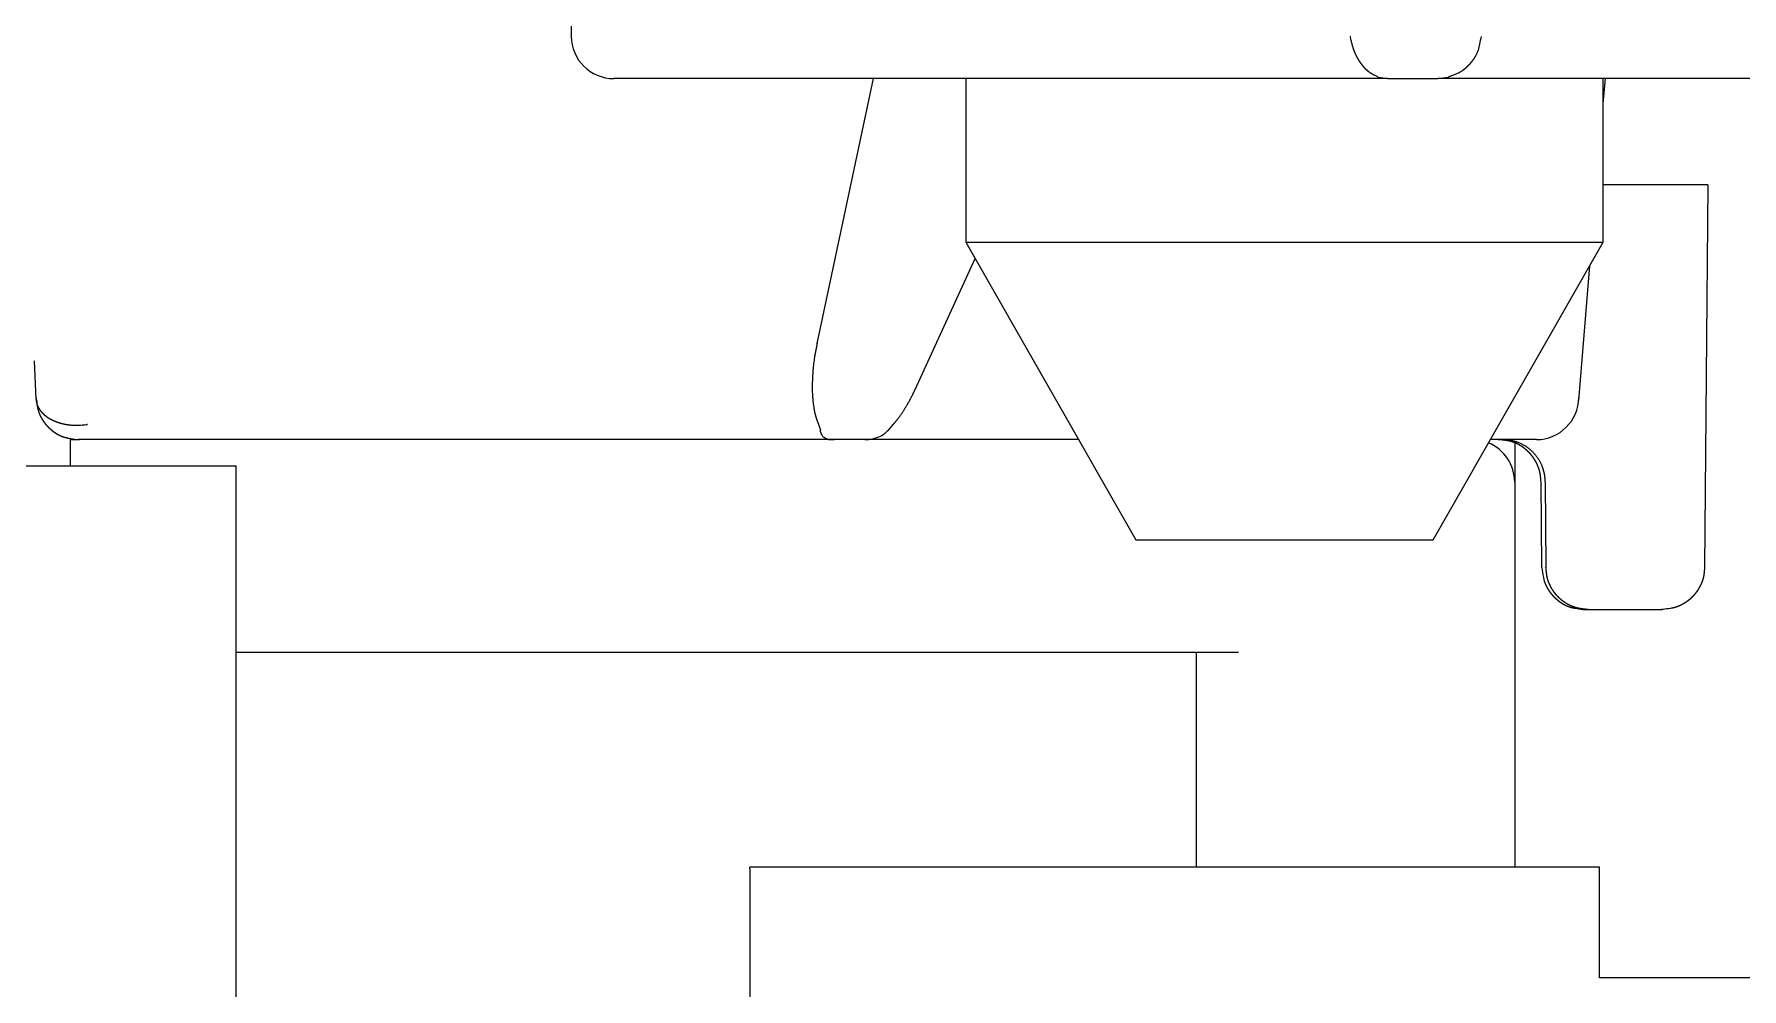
# Model space of a CAD drawing. Header units: millimetres. Extents: x -5 to 111, y -3 to 86.
# Drawn here: x 20.27755 to 20.31774, y 19.22857 to 19.25105 of the extents above; entities that cross this region are included whole.
import ezdxf

# ---------------------------------------------------------------- set-up
doc = ezdxf.new("R2010")
doc.units = ezdxf.units.MM
doc.layers.add('A1I6----E-', color=3, linetype='Continuous', lineweight=25)

# ---------------------------------------------------------------- blocks, each defined once
blk = doc.blocks.new('Gruppe-455')
at = {"layer": 'A1I6----E-', "linetype": 'Continuous', "lineweight": 9}
for p, q in [((-30.51030898695213, -23.28660098029698), (-30.51025653320425, -23.29261158446852)), ((-30.497613890561, -23.29360285796177), (-30.50925477496705, -23.29360285796177)), ((-30.50446856702463, -23.29984099488151), (-30.50313867423698, -23.29360285796177)), ((-30.5009643973831, -23.29360285796177), (-30.5009643973831, -23.29745816065047)), ((-30.49533986798393, -23.29360285796177), (-30.497613890561, -23.29360285796177)), ((-30.49273975922621, -23.29360285796177), (-30.49533986798393, -23.29360285796177)), ((-30.49104439643294, -23.29360285796177), (-30.49273975922621, -23.29360285796177)), ((-30.49104439640328, -23.29360285773953), (-30.48985907319539, -23.29360285773917)), ((-30.48877713182972, -23.29360285796177), (-30.48985907322511, -23.29360285796177)), ((-30.48661354924161, -23.29360285796177), (-30.48877713182972, -23.29360285796177)), ((-30.4839481670016, -23.29360285796177), (-30.48661354924161, -23.29360285796177)), ((-30.4859643973831, -23.29745816065047), (-30.4859643973831, -23.29360285796177)), ((-30.4859643973831, -23.29419250655236), (-30.4859157854807, -23.29360285796177)), ((-30.47398154966707, -23.29360285796177), (-30.4839481670016, -23.29360285796177)), ((-30.48412450243565, -23.29610285796177), (-30.4859643973831, -23.29610285796177)), ((-30.4835010523421, -23.29610285796176), (-30.48412450243561, -23.29610285796176)), ((-30.48350105234228, -23.29610285796177), (-30.48357966898308, -23.30511157058822)), ((-30.50096439738032, -23.29745816065047), (-30.49696439738553, -23.30445816065107)), ((-30.5009643973831, -23.29745816065047), (-30.4859643973831, -23.29745816065047)), ((-30.48996439738067, -23.30445816065107), (-30.48596439738589, -23.29745816065047)), ((-30.50216212681468, -23.30092113806018), (-30.50074656222549, -23.29783937217194)), ((-30.48654087539627, -23.30118502137228), (-30.48627901619955, -23.29800874357515)), ((-30.5228975056946, -23.30021050292363), (-30.52289468432007, -23.30021048446047)), ((-30.52289737910886, -23.30024872730154), (-30.52285501778628, -23.30114981729962)), ((-30.50443464207089, -23.30174555791023), (-30.50439268150772, -23.30186968811257)), ((-30.50278363589835, -23.30186968928586), (-30.50267602136812, -23.30174555791023)), ((-30.52204978986033, -23.30210285796177), (-30.52204978986033, -23.30272441591221)), ((-30.52204978986033, -23.30210285796177), (-30.52185612098449, -23.30210285796177)), ((-30.50411786686882, -23.30210285796177), (-30.52185612098449, -23.30210285796177)), ((-30.50406636281526, -23.30210285796177), (-30.50411786686882, -23.30210285796177)), ((-30.50334604613038, -23.30210285796177), (-30.50406636281526, -23.30210285796177)), ((-30.49831028463468, -23.30210285796177), (-30.50334604552227, -23.30210285796177)), ((-30.48753749426724, -23.30210285796177), (-30.48861851013152, -23.30210285796177)), ((-30.48804978986032, -23.30218969705432), (-30.48804978986032, -23.30310285796178)), ((-30.51814458999194, -23.30272441591221), (-30.5341445899915, -23.30272441591221)), ((-30.51814458999194, -23.31559408835647), (-30.51814458999194, -23.30272441591221)), ((-30.48804978986033, -23.30310285796178), (-30.48804978986032, -23.31216900640247)), ((-30.48741060820714, -23.30511158449727), (-30.48742831125693, -23.30309414673493)), ((-30.48733068454098, -23.30309413142627), (-30.48731320570845, -23.30511158449727)), ((-30.49696439738553, -23.30445816065107), (-30.49083112562601, -23.30445816065077)), ((-30.49083112562601, -23.30445816065077), (-30.48996439738067, -23.30445816065107)), ((-30.4864106615886, -23.30610285796177), (-30.48632046907892, -23.30610285796177)), ((-30.48632046907892, -23.30610285796178), (-30.48458069500224, -23.30610285795708)), ((-30.51814458999194, -23.30710285796177), (-30.50904978986032, -23.30710285796177)), ((-30.50904978986032, -23.30710285796177), (-30.49454978986033, -23.30710285796177)), ((-30.49554978986032, -23.30710285796177), (-30.49554978986032, -23.31216900640247)), ((-30.48604978986032, -23.31216900640247), (-30.50604978986033, -23.31216900640247)), ((-30.50604978986032, -23.3121997180838), (-30.50604978986033, -23.31216900640247)), ((-30.50604978986032, -23.3121997180838), (-30.50604978986032, -23.31616704912921)), ((-30.48604978986032, -23.3121997180838), (-30.48604978986032, -23.31216900640247)), ((-30.48604978986032, -23.3147704617573), (-30.48604978986032, -23.3121997180838)), ((-30.44604978986033, -23.3147704617573), (-30.48604978986032, -23.3147704617573))]:
    blk.add_line(p, q, dxfattribs=at)
at = {"layer": 'A1I6----E-', "linetype": 'Continuous', "lineweight": 9, "flags": 128}
for points in [[(-30.49104439640328, -23.29360285773953), (-30.49104620153438, -23.29360285040418, -0.06482598803504704), (-30.49125504987826, -23.29357479500984), (-30.49125632685717, -23.29357445103146)], [(-30.48961809145144, -23.29357445103143), (-30.4896199233263, -23.29357486718594, -0.05311314165130774), (-30.48985724692965, -23.29360282310095), (-30.48985907319539, -23.29360285773917)], [(-30.50425441379815, -23.30208366559018, -0.02833846135772293), (-30.5043057053192, -23.30205354604248), (-30.5043095201751, -23.30205100484005, -0.1377727152425056), (-30.50435262754334, -23.30200078564394), (-30.50436029874732, -23.30198429973782, -0.07135105275106493), (-30.50439035581764, -23.30188468971272), (-30.5043922952359, -23.30187190914674), (-30.50439268150771, -23.3018696881125)], [(-30.50278363589833, -23.30186968928581, -0.02249409040144953), (-30.50287138326569, -23.3019563342713), (-30.50288552712168, -23.30196909658073, -0.1093937833022365), (-30.50302144714703, -23.30204623043637), (-30.50304275248681, -23.30205278022069, -0.01769892660394681), (-30.50315420407971, -23.30208277033249), (-30.50315799006145, -23.30208366504461)]]:
    blk.add_lwpolyline(points, format="xyb", dxfattribs=at)
at = {"layer": 'A1I6----E-', "linetype": 'Continuous', "lineweight": 9}
for centre, radius, start, end in [((-30.5092565712809, -23.29260285796177), 0.001000000000019824, 180.4999983524807, 270), ((-30.48753935602146, -23.3011047731602), 0.000998086537965038, 270.1068752229963, 359.608988526033), ((-30.50406630989573, -23.30117145559888), 0.00093140236439563, 258.3486318291785, 269.9967446230386), ((-30.5033460989472, -23.30117144165643), 0.0009314163068434332, 270.0032490102172, 281.6515031404667), ((-30.48904978986033, -23.30310285796178), 0.001000000000007276, 0, 67.24437762423976)]:
    blk.add_arc(centre, radius, start, end, dxfattribs=at)
for points, weights, knots in [([(-30.49125632689183, -23.29357445089193), (-30.49131141102207, -23.29354648258257), (-30.49136649515231, -23.29351851427321), (-30.49138968485391, -23.29350673997913), (-30.49141192221178, -23.29349325309006), (-30.49141741629862, -23.2934899209433), (-30.49142291038547, -23.29348658879655), (-30.49143415956964, -23.29347976620098), (-30.49144504025352, -23.29347237007543), (-30.4914559209374, -23.29346497394988), (-30.4914668008353, -23.29345720213755), (-30.49147768073319, -23.29344943032521), (-30.49148815040205, -23.29344111411939), (-30.49148949429944, -23.29344004664272), (-30.49149083819684, -23.29343897916604), (-30.49150399566048, -23.29342852800688), (-30.49151653240287, -23.29341733981366), (-30.49152204543848, -23.29341241980288), (-30.4915275584741, -23.2934074997921), (-30.49153980795926, -23.29339656795649), (-30.49155146543425, -23.29338500689282), (-30.49156312290924, -23.29337344582915), (-30.49157432571708, -23.29336144366213), (-30.49157442379187, -23.29336133858937), (-30.49157452186666, -23.2933612335166), (-30.49158592082408, -23.29334902120405), (-30.49159687390534, -23.29333640744891), (-30.4915969610703, -23.29333630706825), (-30.49159704823526, -23.29333620668759), (-30.49160817564645, -23.29332339217113), (-30.49161886677313, -23.29331021146849), (-30.49161894260281, -23.29331011798082), (-30.4916190184325, -23.29331002449315), (-30.49162986121855, -23.29329665681516), (-30.4916402776493, -23.29328295430464), (-30.4916403419839, -23.29328286967436), (-30.4916404063185, -23.29328278504407), (-30.49165095141845, -23.29326891327298), (-30.49166107982856, -23.29325473439875), (-30.49166113268732, -23.29325466040118), (-30.49166118554608, -23.29325458640361), (-30.4916714196737, -23.29324025953425), (-30.49168124705871, -23.29322565066509), (-30.49168144401068, -23.29322535788675), (-30.49168164096264, -23.29322506510839), (-30.49169186225159, -23.29320987068254), (-30.49170164419199, -23.29319438975988), (-30.49170185963713, -23.29319404879588), (-30.49170207508227, -23.29319370783188), (-30.49171228791295, -23.29317754498122), (-30.4917220403098, -23.29316110021281), (-30.49172210383907, -23.29316099308796), (-30.49172216736833, -23.2931608859631), (-30.49173204682372, -23.293144226945), (-30.49174146358731, -23.29312730207907), (-30.49174149405542, -23.29312724731835), (-30.49174152452354, -23.29312719255763), (-30.49175100222336, -23.29311015817026), (-30.4917600176087, -23.29309287465285), (-30.49176004425273, -23.29309282357321), (-30.49176007089677, -23.29309277249357), (-30.49176913957017, -23.29307538681688), (-30.49177774608133, -23.29305776777727), (-30.49177776900511, -23.29305772084825), (-30.4917777919289, -23.29305767391923), (-30.49178644428763, -23.29303996102157), (-30.49179463441712, -23.29302202971281), (-30.49179465375879, -23.29302198736653), (-30.49179467310047, -23.29302194502026), (-30.4918029019133, -23.29300392901893), (-30.49181066717071, -23.29298570841408), (-30.49181264152993, -23.29298107572554), (-30.49181461588914, -23.29297644303701), (-30.49182416059231, -23.29295404709368), (-30.49183272789926, -23.29293125935822), (-30.49184129520622, -23.29290847162276), (-30.49184676288199, -23.29289303649911), (-30.49184691363559, -23.29289261092515), (-30.49184706438919, -23.2928921853512), (-30.49185223055777, -23.29287760137547), (-30.49185699860316, -23.29286288242886), (-30.49186176664855, -23.29284816348226), (-30.49186958454841, -23.29282226909702), (-30.49187682341547, -23.29279596922011), (-30.49188310692022, -23.29277126901693), (-30.49191574561646, -23.29261442425604), (-30.49191578286427, -23.29261422832008), (-30.49191582011208, -23.29261403238412)], [1, 1, 1, 0.9992901158894412, 1, 1, 1, 0.9996643351200681, 1, 1, 1, 0.9996750579066676, 1, 1, 1, 0.9995888438304414, 1, 1, 1, 0.9996538120922714, 1, 0.9998138914835994, 1, 1, 1, 0.9998387582216256, 1, 1, 1, 0.9998591908452956, 1, 1, 1, 0.999875991922451, 1, 1, 1, 0.9998896840672266, 1, 1, 1, 0.9999012184389845, 1, 1, 1, 0.999897448376167, 1, 1, 1, 0.9999003215345743, 1, 1, 1, 0.9999051079267446, 1, 1, 1, 0.9999092713689139, 1, 1, 1, 0.9999128536801749, 1, 1, 1, 0.9999159278469324, 1, 1, 1, 0.9999181864954123, 1, 1, 1, 0.9997661185641572, 1, 1, 1, 1, 1, 0.999907716732365, 1, 1, 1, 1, 1, 1, 1, 1], [0, 0, 0, 1, 1, 2, 2, 3, 3, 4, 4, 5, 5, 6, 6, 7, 7, 8, 8, 9, 9, 10, 10, 11, 11, 12, 12, 13, 13, 14, 14, 15, 15, 16, 16, 17, 17, 18, 18, 19, 19, 20, 20, 21, 21, 22, 22, 23, 23, 24, 24, 25, 25, 26, 26, 27, 27, 28, 28, 29, 29, 30, 30, 31, 31, 32, 32, 33, 33, 34, 34, 35, 35, 36, 36, 37, 37, 38, 38, 39, 39, 40, 40, 41, 42, 43, 44, 44, 45, 45, 45]), ([(-30.4888405843089, -23.2926140323841), (-30.48889853237248, -23.29289787942393), (-30.48890348420179, -23.29291318879272), (-30.48890843603111, -23.29292849816151), (-30.48891416159416, -23.29294353529269), (-30.48891522490836, -23.29294632789055), (-30.48891628822257, -23.29294912048841), (-30.48892352901353, -23.29296813708513), (-30.4889316335474, -23.2929868019327), (-30.48893973808127, -23.29300546678029), (-30.48894865173113, -23.29302375904233), (-30.48894866793013, -23.29302379228533), (-30.48894868412914, -23.29302382552833), (-30.488957630177, -23.29304218427637), (-30.48896733810186, -23.29306015179142), (-30.48896735510074, -23.2930601832531), (-30.48896737209962, -23.29306021471478), (-30.48897711402224, -23.29307824515319), (-30.48898757311038, -23.29309586926284), (-30.48898758967255, -23.29309589717096), (-30.48898760623473, -23.29309592507909), (-30.48899809844721, -23.29311360500499), (-30.48900926575928, -23.29313086644883), (-30.4890092805575, -23.2931308893226), (-30.48900929535571, -23.29313091219637), (-30.48902049226421, -23.29314821938776), (-30.48903232500992, -23.29316509824325), (-30.48903282942054, -23.29316581776128), (-30.48903333383115, -23.29316653727931), (-30.48904420458324, -23.29318204389611), (-30.48905562449926, -23.29319715064736), (-30.48905584055872, -23.29319743646002), (-30.48905605661819, -23.29319772227268), (-30.48906704441528, -23.29321225739861), (-30.48907844677315, -23.29322646964002), (-30.48908984913103, -23.29324068188143), (-30.48910171584024, -23.29325450876767), (-30.48910205407324, -23.29325490287097), (-30.48910239230625, -23.29325529697427), (-30.48911488977982, -23.29326985881634), (-30.48912788692322, -23.29328397647738), (-30.48912790482673, -23.29328399592439), (-30.48912792273024, -23.2932840153714), (-30.48914088406663, -23.29329809413841), (-30.48915435275006, -23.2933116883463), (-30.48915437627218, -23.29331171208764), (-30.48915439979429, -23.29331173582898), (-30.48916782143349, -23.29332528255419), (-30.48918175649724, -23.29333830054792), (-30.48918351417874, -23.29333994255596), (-30.48918527186024, -23.293341584564), (-30.48919569156099, -23.29335131854166), (-30.48920650043157, -23.29336061847724), (-30.48921730930214, -23.29336991841282), (-30.48922826625058, -23.29337894941693), (-30.48923922319901, -23.29338798042104), (-30.48925056872074, -23.29339651815441), (-30.48925334529147, -23.29339860757974), (-30.48925612186219, -23.29340069700507), (-30.48926937993519, -23.29341067397173), (-30.48928309097499, -23.29342001868954), (-30.48928474444199, -23.29342114560499), (-30.48928639790899, -23.29342227252044), (-30.48929680201478, -23.29342936340736), (-30.48930746298403, -23.29343606190191), (-30.48931812395328, -23.29344276039646), (-30.48933674800929, -23.29345378289006), (-30.48935562901518, -23.29346433293176), (-30.48937474870455, -23.29347444408399), (-30.4893940888219, -23.29348414990281), (-30.489617448713, -23.29357421790037), (-30.48961777008921, -23.29357433439625), (-30.48961809146542, -23.29357445089214)], [1, 1, 1, 0.9996751191015204, 1, 1, 1, 0.9997373890640906, 1, 0.999760426111681, 1, 1, 1, 0.9997801355437733, 1, 1, 1, 0.9997977692574463, 1, 1, 1, 0.9998134031662661, 1, 1, 1, 0.9998270775204827, 1, 1, 1, 0.9998391403917744, 1, 1, 1, 0.9998960361073425, 1, 0.9998628975873357, 1, 1, 1, 0.9998482620646407, 1, 1, 1, 0.9998319807300093, 1, 1, 1, 0.9998132798511238, 1, 1, 1, 0.9997910434496844, 1, 1, 1, 0.9997555018929163, 1, 1, 1, 0.9997253157147121, 1, 1, 1, 0.9998265508925038, 1, 1, 1, 1, 1, 1, 1, 1, 1], [0, 0, 0, 1, 1, 2, 2, 3, 3, 4, 4, 5, 5, 6, 6, 7, 7, 8, 8, 9, 9, 10, 10, 11, 11, 12, 12, 13, 13, 14, 14, 15, 15, 16, 16, 17, 17, 18, 18, 19, 19, 20, 20, 21, 21, 22, 22, 23, 23, 24, 24, 25, 25, 26, 26, 27, 27, 28, 28, 29, 29, 30, 30, 31, 31, 32, 32, 33, 34, 35, 36, 37, 37, 38, 38, 38]), ([(-30.52285514406152, -23.30111158449727), (-30.52284958206665, -23.30118562079983), (-30.52284719817434, -23.30120453396919), (-30.52284416161977, -23.30122336744725), (-30.52284225063931, -23.30123273648289), (-30.52284213454001, -23.30123330568733), (-30.5228420184407, -23.30123387489176), (-30.52284033965886, -23.30124210551854), (-30.52283826487378, -23.30125024534608), (-30.5228361900887, -23.30125838517363), (-30.52283377243043, -23.3012664940566), (-30.52283135477217, -23.30127460293957), (-30.52282852177527, -23.3012825762189), (-30.52282830654576, -23.3012831819679), (-30.52282809131624, -23.3012837877169), (-30.52282482786032, -23.30129297249422), (-30.52282112086653, -23.30130198739723), (-30.52282110246666, -23.30130203214319), (-30.52282108406679, -23.30130207688915), (-30.52281734027327, -23.30131118128408), (-30.52281318190292, -23.30132010394921), (-30.52281315996724, -23.30132015101687), (-30.52281313803154, -23.30132019808454), (-30.52280893578982, -23.301329214885), (-30.52279965809784, -23.3013470589337), (-30.52278955089228, -23.30136469909272), (-30.52277865760465, -23.30138212085583), (-30.52276702244184, -23.30139931058528), (-30.52275771523637, -23.30141208742298), (-30.5227484080309, -23.30142486426067), (-30.52273826332018, -23.30143698682226), (-30.52273821135333, -23.30143704892077), (-30.52273815938648, -23.30143711101927), (-30.52272791074205, -23.30144935777787), (-30.52271348497218, -23.30146548372263), (-30.52269836922477, -23.30148130884465), (-30.52268643932571, -23.30149301393307), (-30.52267450942665, -23.30150471902149), (-30.52266186358079, -23.30151564670053), (-30.52265919531346, -23.3015179524355), (-30.52265652704611, -23.30152025817047), (-30.522646729321, -23.30152872469746), (-30.52263661398043, -23.30153680908868), (-30.52262649863985, -23.30154489347991), (-30.52260783562829, -23.3015589209792), (-30.52258853940953, -23.30157257037846), (-30.52257351419012, -23.30158257306191), (-30.52255848897071, -23.30159257574537), (-30.52254294512725, -23.30160175179163), (-30.52254017388849, -23.30160338774577), (-30.52253740264973, -23.3016050236999), (-30.52251631632875, -23.30161747165444), (-30.5224946166558, -23.30162881664006), (-30.52249437621461, -23.30162894234711), (-30.52249413577342, -23.30162906805416), (-30.52247195521809, -23.30164066445387), (-30.52244922917938, -23.30165115162152), (-30.52244899369042, -23.30165126029035), (-30.52244875820147, -23.30165136895919), (-30.52242556118484, -23.30166207346451), (-30.52240188129355, -23.30167166256057), (-30.52240128219109, -23.30167190516519), (-30.52240068308863, -23.30167214776981), (-30.52237729205421, -23.30168161989422), (-30.52235348921551, -23.30169000359873), (-30.52235047522751, -23.30169106516895), (-30.52234746123952, -23.30169212673917), (-30.52232968637681, -23.30169838730324), (-30.52231167090159, -23.30170391749848), (-30.52229365542638, -23.30170944769373), (-30.52227403235776, -23.30171499991887), (-30.52225440928914, -23.30172055214401), (-30.52223456905736, -23.3017252699008), (-30.52223112372314, -23.30172608915781), (-30.52222767838891, -23.30172690841482), (-30.52220094748869, -23.30173326468563), (-30.52217398221876, -23.30173853890814), (-30.52217341901948, -23.30173864906606), (-30.52217285582021, -23.30173875922399), (-30.52214632373397, -23.30174394871873), (-30.52211961195434, -23.3017481156463), (-30.52209290017472, -23.30175228257387), (-30.52206605989321, -23.30175552012602), (-30.52206301440473, -23.30175588748162), (-30.52205996891625, -23.30175625483722), (-30.52203872067083, -23.30175881786185), (-30.52201738703076, -23.30176053041256), (-30.52199605339069, -23.30176224296327), (-30.52197392467712, -23.30176355678814), (-30.52195179596356, -23.30176487061301), (-30.52192963014987, -23.30176515836893), (-30.52192961894458, -23.30176515851439), (-30.52192960773927, -23.30176515865986), (-30.52190741951499, -23.3017654467067), (-30.52189037576745, -23.30176526490707), (-30.52187333271097, -23.30176508311481), (-30.52185630443575, -23.30176435054008), (-30.52183927685158, -23.30176361797272), (-30.52181062388143, -23.30176180729351), (-30.52165419059742, -23.3017456110615), (-30.5216539672452, -23.30174558448745), (-30.52165374389298, -23.3017455579134)], [1, 1, 1, 1, 1, 1, 1, 0.9997075474157295, 1, 1, 1, 0.9996666744616143, 1, 1, 1, 0.9997031681580497, 1, 1, 1, 0.9997356629582829, 1, 1, 1, 1, 1, 1, 1, 1, 1, 0.9994348040642511, 1, 1, 1, 1, 1, 1, 1, 0.9995000455882193, 1, 1, 1, 0.9998159189087428, 1, 1, 1, 1, 1, 0.9996345756048647, 1, 1, 1, 0.9996678938540753, 1, 1, 1, 0.9996950729705423, 1, 1, 1, 0.9997170327253238, 1, 1, 1, 0.9997341611197396, 1, 1, 1, 0.9997918448116573, 1, 1, 1, 0.9997765103982741, 1, 1, 1, 0.9997970241181049, 1, 1, 1, 0.9998156282380004, 1, 0.9998494426708094, 1, 1, 1, 0.9998006058885547, 1, 1, 1, 0.9997318065159818, 1, 1, 1, 1, 1, 0.9998693627903292, 1, 1, 1, 1, 1, 1], [0, 0, 0, 1, 2, 3, 3, 4, 4, 5, 5, 6, 6, 7, 7, 8, 8, 9, 9, 10, 10, 11, 11, 12, 12, 13, 14, 15, 16, 17, 17, 18, 18, 19, 19, 20, 21, 22, 22, 23, 23, 24, 24, 25, 25, 26, 27, 28, 28, 29, 29, 30, 30, 31, 31, 32, 32, 33, 33, 34, 34, 35, 35, 36, 36, 37, 37, 38, 38, 39, 39, 40, 40, 41, 41, 42, 42, 43, 43, 44, 44, 45, 45, 46, 46, 47, 47, 48, 48, 49, 49, 50, 50, 51, 51, 52, 52, 53, 53, 54, 55, 55, 56, 56, 56]), ([(-30.52285514406152, -23.30111158449727), (-30.52282609796695, -23.30131246969913), (-30.52282121553332, -23.30133704913938), (-30.52281588791809, -23.30136147614385), (-30.52281006577197, -23.30138573382724), (-30.52280369972851, -23.30140980529632), (-30.52279674040355, -23.30143367364622), (-30.52278913839539, -23.30145732195596), (-30.52278473252368, -23.30146976014188), (-30.52278032493842, -23.3014822031653), (-30.52277547470653, -23.30149448041621), (-30.52277062276109, -23.30150676250463), (-30.52276319850824, -23.30152391720782), (-30.52275577425539, -23.30154107191102), (-30.52274731141425, -23.30155773875511), (-30.5227473039535, -23.30155775344842), (-30.52274729649275, -23.30155776814173), (-30.5227388187301, -23.30157446437244), (-30.52272981173403, -23.30159097157913), (-30.52272080473796, -23.30160747878582), (-30.52271087270401, -23.30162344652055), (-30.52270919549736, -23.30162614296633), (-30.5227075182907, -23.30162883941211), (-30.52269423184344, -23.3016502000384), (-30.52267980972267, -23.30167081092069), (-30.52267977966194, -23.30167085388096), (-30.52267974960121, -23.30167089684123), (-30.52266526735897, -23.30169159364408), (-30.52264973803038, -23.30171151682006), (-30.52264970984522, -23.30171155297989), (-30.52264968166006, -23.30171158913972), (-30.52263409596114, -23.30173158463538), (-30.52261754444562, -23.30175078831187), (-30.52261752172522, -23.30175081467291), (-30.52261749900481, -23.30175084103396), (-30.52260090204848, -23.30177009743253), (-30.52258341418207, -23.30178854851311), (-30.52258340021648, -23.30178856324791), (-30.52258338625088, -23.30178857798272), (-30.52256586864756, -23.30180706043807), (-30.52254752742279, -23.30182472585783), (-30.522545229127, -23.30182693949088), (-30.52254293083122, -23.30182915312392), (-30.52252918439229, -23.30184239318276), (-30.52251483498962, -23.30185497723554), (-30.52250048558695, -23.30186756128832), (-30.5224858698012, -23.30187977211089), (-30.52248585819353, -23.30187978180857), (-30.52248584658586, -23.30187979150624), (-30.52247125401546, -23.30189198293346), (-30.52245607377562, -23.30190343432319), (-30.52244089353578, -23.30191488571292), (-30.52242548070272, -23.30192590520806), (-30.5224254640394, -23.3019259171216), (-30.52242544737609, -23.30192592903513), (-30.52241006786965, -23.3019369247032), (-30.52239412419204, -23.30194708507125), (-30.52237818051443, -23.3019572454393), (-30.52236203272136, -23.30196692114475), (-30.52236201402353, -23.30196693234844), (-30.52236199532569, -23.30196694355211), (-30.5223458849283, -23.3019765968502), (-30.5223292462337, -23.30198530804475), (-30.52231260753911, -23.30199401923929), (-30.52229578579797, -23.30200219819539), (-30.52227896405682, -23.30201037715148), (-30.52226166639107, -23.30201749452862), (-30.52225753517611, -23.30201919437734), (-30.52225340396115, -23.30202089422606), (-30.5222394112062, -23.30202665174939), (-30.52222516648953, -23.30203175413241), (-30.52221092177285, -23.30203685651543), (-30.52218731485949, -23.30204451367187), (-30.52216348755192, -23.30205150706152), (-30.52213945632705, -23.30205788628244), (-30.52211523764544, -23.30206370091505), (-30.52209084795512, -23.30206900052185), (-30.52206630369545, -23.30207383464788), (-30.52185690853527, -23.30210276809422), (-30.52185651475988, -23.302102813028), (-30.52185612098449, -23.30210285796177)], [1, 1, 1, 1, 1, 1, 1, 1, 1, 0.9998397222072795, 1, 1, 1, 0.9995288459831208, 1, 1, 1, 1, 1, 0.999594558594695, 1, 1, 1, 0.999634127775716, 1, 1, 1, 0.9996679226522693, 1, 1, 1, 0.9996966053779296, 1, 1, 1, 0.9997210020802495, 1, 1, 1, 0.9997405278699794, 1, 1, 1, 0.9997275266112882, 1, 1, 1, 1, 1, 0.9996912289356784, 1, 1, 1, 1, 1, 0.999644621110916, 1, 1, 1, 1, 1, 0.99958647735526, 1, 1, 1, 0.999516321840047, 1, 1, 1, 0.9997309631637791, 1, 1, 1, 1, 1, 1, 1, 1, 1, 1, 1], [0, 0, 0, 1, 2, 3, 4, 5, 6, 7, 7, 8, 8, 9, 9, 10, 10, 11, 11, 12, 12, 13, 13, 14, 14, 15, 15, 16, 16, 17, 17, 18, 18, 19, 19, 20, 20, 21, 21, 22, 22, 23, 23, 24, 24, 25, 25, 26, 26, 27, 27, 28, 28, 29, 29, 30, 30, 31, 31, 32, 32, 33, 33, 34, 34, 35, 35, 36, 36, 37, 37, 38, 38, 39, 40, 41, 42, 43, 44, 45, 45, 46, 46, 46]), ([(-30.48742831125704, -23.30309414673496), (-30.48743602648181, -23.3030034741344), (-30.48744125366371, -23.3029571773147), (-30.48744599073148, -23.30292656169296), (-30.48744674595684, -23.30292168067898), (-30.4874475011822, -23.302916799665), (-30.48745072779924, -23.30289594607121), (-30.48745510528259, -23.30287530337103), (-30.48745948276593, -23.30285466067084), (-30.48746266279298, -23.30284209647779), (-30.48746584282004, -23.30282953228473), (-30.48746947665814, -23.30281709175662), (-30.48746971675237, -23.30281626978852), (-30.4874699568466, -23.30281544782043), (-30.48747407087316, -23.30280136335611), (-30.48747867221698, -23.30278743048187), (-30.48747867549193, -23.30278742056531), (-30.48747867876688, -23.30278741064875), (-30.48748328666061, -23.3027734579414), (-30.48748835740195, -23.30275966670109), (-30.48748836079957, -23.30275965746035), (-30.48748836419719, -23.30275964821961), (-30.48749344173377, -23.30274583849782), (-30.48749895852642, -23.30273219830749), (-30.48749896162687, -23.30273219064167), (-30.48749896472732, -23.30273218297585), (-30.48750448988953, -23.3027185220919), (-30.48751043191945, -23.3027050373061), (-30.48751637611803, -23.30269154715833), (-30.48752577049682, -23.30267183436569), (-30.48753516487562, -23.30265212157306), (-30.48754561856433, -23.30263294948558), (-30.48754815034508, -23.30262830619428), (-30.48755068212583, -23.30262366290298), (-30.48756230748498, -23.30260234196941), (-30.48757503911676, -23.30258166258993), (-30.48757635267684, -23.30257952903725), (-30.4875776662369, -23.30257739548457), (-30.48758777074854, -23.30256098321045), (-30.48759853048198, -23.30254499283728), (-30.48760929021541, -23.30252900246412), (-30.48762060411063, -23.30251339926982), (-30.48762161438946, -23.30251200597629), (-30.4876226246683, -23.30251061268277), (-30.48763595912119, -23.30249222290142), (-30.48765030756962, -23.30247461285544), (-30.48765191304031, -23.30247264243943), (-30.48765351851099, -23.30247067202341), (-30.4876700168858, -23.30245042334355), (-30.48768758236256, -23.30243109307109), (-30.48768761375268, -23.30243105852721), (-30.48768764514281, -23.30243102398333), (-30.48770514783933, -23.30241176279862), (-30.4877236305492, -23.30239343994246), (-30.48774211325908, -23.3023751170863), (-30.48776150512153, -23.30235775928422), (-30.48776208106403, -23.30235724375376), (-30.48776265700652, -23.3023567282233), (-30.48778098828564, -23.30234031975735), (-30.48780010842528, -23.3023248377094), (-30.48780059621591, -23.30232444273331), (-30.48780108400654, -23.30232404775722), (-30.48781922856492, -23.30230935566144), (-30.48783799497555, -23.30229546665468), (-30.48785676138619, -23.30228157764792), (-30.48787614252391, -23.30226856019126), (-30.48787870649371, -23.30226683808566), (-30.48788127046352, -23.30226511598006), (-30.48789597389069, -23.30225524033557), (-30.48791112746416, -23.30224607036632), (-30.48792628103762, -23.30223690039707), (-30.48794676079985, -23.30222517745192), (-30.48796231238185, -23.30221677708237), (-30.48797786396385, -23.30220837671282), (-30.48799382363607, -23.30220078021535), (-30.48799715496272, -23.30219919456785), (-30.48800048628936, -23.30219760892035), (-30.48802034622152, -23.30218815597406), (-30.48804068242453, -23.30217977659784), (-30.488043412009, -23.30217865189353), (-30.48804614159347, -23.30217752718922), (-30.48806101862755, -23.30217139722162), (-30.48807617756432, -23.30216600191979), (-30.48809133650108, -23.30216060661797), (-30.48810470196591, -23.30215628063091), (-30.48810510441843, -23.3021561503695), (-30.48810550687095, -23.30215602010808), (-30.48811806743074, -23.30215195464386), (-30.48813078569014, -23.30214841324025), (-30.48814350394953, -23.30214487183664), (-30.48815804052289, -23.30214119870193), (-30.48817257709624, -23.30213752556721), (-30.48818730875255, -23.30213473591023), (-30.48820447011732, -23.30213148615202), (-30.4882216314821, -23.30212823639381), (-30.48825125190415, -23.30212262732885), (-30.48828112670617, -23.30211858663372), (-30.48831100150818, -23.3021145459386), (-30.48842773570406, -23.30210291515691), (-30.48842805023857, -23.30210288655937), (-30.48842836477308, -23.30210285796183)], [1, 1, 1, 1, 1, 1, 0.9996156289443364, 1, 1, 1, 0.9998353473105458, 1, 1, 1, 0.999848768832216, 1, 1, 1, 0.9998608705978912, 1, 1, 1, 0.9998719910803041, 1, 1, 1, 0.9998821068442573, 1, 1, 1, 0.9996291375067912, 1, 1, 1, 0.9996532923887029, 1, 1, 1, 0.9997956133531682, 1, 0.9998462037927591, 1, 1, 1, 0.9996035550057064, 1, 1, 1, 0.9996367408508894, 1, 1, 1, 0.9996602138640304, 1, 0.9996755360670956, 1, 1, 1, 0.9996941924759107, 1, 1, 1, 0.9997633904197215, 1, 0.999739113575152, 1, 1, 1, 0.9997208063691594, 1, 1, 1, 1, 0.9996747624996127, 1, 1, 1, 0.9996435243042218, 1, 1, 1, 0.9997009998102192, 1, 1, 1, 1, 1, 0.9997851776279284, 1, 1, 1, 0.9995447272574126, 1, 1, 1, 0.9996527226321501, 1, 1, 1, 1, 1], [0, 0, 0, 1, 2, 2, 3, 3, 4, 4, 5, 5, 6, 6, 7, 7, 8, 8, 9, 9, 10, 10, 11, 11, 12, 12, 13, 13, 14, 14, 15, 15, 16, 16, 17, 17, 18, 18, 19, 19, 20, 20, 21, 21, 22, 22, 23, 23, 24, 24, 25, 25, 26, 26, 27, 27, 28, 28, 29, 29, 30, 30, 31, 31, 32, 32, 33, 33, 34, 34, 35, 35, 36, 37, 37, 38, 38, 39, 39, 40, 40, 41, 41, 42, 42, 43, 43, 44, 44, 45, 45, 46, 46, 47, 47, 48, 48, 49, 49, 50, 50, 51, 51, 51]), ([(-30.48741060820713, -23.30511158449727), (-30.48737975173151, -23.30532170381903), (-30.4873747034718, -23.30534622808241), (-30.48736919109706, -23.30537059357985), (-30.48736316520592, -23.30539478342351), (-30.48735657637952, -23.30541878071621), (-30.48734937518118, -23.30544256854753), (-30.48734151214043, -23.30546612998769), (-30.4873362848274, -23.30548034338466), (-30.48733105751437, -23.30549455678162), (-30.48732517864952, -23.30550851329992), (-30.48732517534661, -23.30550852114108), (-30.4873251720437, -23.30550852898223), (-30.48731928657303, -23.30552250118285), (-30.48730889216398, -23.3055451598661), (-30.48730055061049, -23.30556195895309), (-30.487292209057, -23.30557875804007), (-30.48728289235565, -23.3055950365509), (-30.48728131920015, -23.30559778523071), (-30.48727974604464, -23.30560053391052), (-30.48726728303229, -23.30562230978095), (-30.48725362196331, -23.30564335474245), (-30.48725359219757, -23.30564340059676), (-30.48725356243184, -23.30564344645106), (-30.48723984183139, -23.30566458312117), (-30.48722501642191, -23.30568496009185), (-30.48722498625046, -23.30568500156139), (-30.487224956079, -23.30568504303093), (-30.48721007032662, -23.30570550294069), (-30.48719416621142, -23.3057251816767), (-30.48719413909544, -23.30572521522828), (-30.48719411197946, -23.30572524877986), (-30.4871781536323, -23.30574499461904), (-30.48716125506148, -23.30576394205457), (-30.48716123466633, -23.30576396492252), (-30.48716121427118, -23.30576398779048), (-30.48714427491006, -23.30578298096192), (-30.48712647099927, -23.30580116621081), (-30.48712423199615, -23.30580345317065), (-30.48712199299303, -23.3058057401305), (-30.48710862461645, -23.30581939484144), (-30.48709464646361, -23.30583242464828), (-30.48708066831077, -23.30584545445512), (-30.48706640773999, -23.30585813872169), (-30.48706639913694, -23.3058581463738), (-30.48706639053388, -23.30585815402591), (-30.48705214716921, -23.30587082298827), (-30.48703730859983, -23.30588278931197), (-30.48702247003044, -23.30589475563568), (-30.48700738407884, -23.30590631520345), (-30.48700736948608, -23.30590632638511), (-30.48700735489334, -23.30590633756676), (-30.48699229812723, -23.30591787477122), (-30.4869766658429, -23.30592861930375), (-30.48696103355858, -23.30593936383628), (-30.48694518493303, -23.30594964634222), (-30.48694516683355, -23.30594965808508), (-30.48694514873407, -23.30594966982792), (-30.48692933630749, -23.30595992884817), (-30.48691297825808, -23.30596929338503), (-30.48689662020868, -23.30597865792188), (-30.48688007043338, -23.30598751000931), (-30.48686352065809, -23.30599636209673), (-30.48684647067407, -23.30600420764062), (-30.4868423944927, -23.30600608329398), (-30.48683831831132, -23.30600795894734), (-30.48682101164871, -23.30601592260179), (-30.48680329049579, -23.30602291553407), (-30.48680110993374, -23.3060237760042), (-30.48679892937169, -23.30602463647433), (-30.48678556934286, -23.30602990846635), (-30.48677200016559, -23.30603461608767), (-30.48675843098833, -23.30603932370899), (-30.48673473155566, -23.30604676810245), (-30.48671081667937, -23.30605356423166), (-30.48668670284645, -23.30605976168906), (-30.48666240652826, -23.30606541004931), (-30.4866379441849, -23.30607055886917), (-30.48661333226901, -23.30607525768835), (-30.48641144988138, -23.30610276816904), (-30.48641105573499, -23.3061028130654), (-30.4864106615886, -23.30610285796177)], [1, 1, 1, 1, 1, 1, 1, 1, 1, 0.9997326238673709, 1, 1, 1, 1, 1, 1, 0.999565729784212, 1, 1, 1, 0.9996088353389181, 1, 1, 1, 0.9996460579515725, 1, 1, 1, 0.9996783081642011, 1, 1, 1, 0.9997049000676071, 1, 1, 1, 0.9997297336734573, 1, 1, 1, 0.9997390109589583, 1, 1, 1, 1, 1, 0.9997082590262168, 1, 1, 1, 1, 1, 0.9996665944444962, 1, 1, 1, 1, 1, 0.9996136793941491, 1, 1, 1, 0.999551594828901, 1, 1, 1, 0.9996162187750002, 1, 1, 1, 0.99978046246559, 1, 1, 1, 1, 1, 1, 1, 1, 1, 1, 1], [0, 0, 0, 1, 2, 3, 4, 5, 6, 7, 7, 8, 8, 9, 9, 10, 11, 11, 12, 12, 13, 13, 14, 14, 15, 15, 16, 16, 17, 17, 18, 18, 19, 19, 20, 20, 21, 21, 22, 22, 23, 23, 24, 24, 25, 25, 26, 26, 27, 27, 28, 28, 29, 29, 30, 30, 31, 31, 32, 32, 33, 33, 34, 34, 35, 35, 36, 36, 37, 37, 38, 38, 39, 39, 40, 41, 42, 43, 44, 45, 46, 46, 47, 47, 47]), ([(-30.48632046907892, -23.30610285796177), (-30.48638322297887, -23.30609710824649), (-30.48644278845211, -23.30609066211562), (-30.48647249223098, -23.30608649332417), (-30.48650219600984, -23.30608232453272), (-30.48653167192351, -23.30607676901163), (-30.4865390899406, -23.30607537088871), (-30.48654650795768, -23.3060739727658), (-30.48656136797095, -23.30607117200047), (-30.48657606893004, -23.30606762995553), (-30.48659076988913, -23.30606408791059), (-30.48660652111171, -23.30605991196872), (-30.48662227233429, -23.30605573602685), (-30.48663776864472, -23.306050695802), (-30.48664064448873, -23.30604976042448), (-30.48664352033274, -23.30604882504696), (-30.48666369501732, -23.30604226316586), (-30.48668350621984, -23.30603467419783), (-30.48670331742237, -23.3060270852298), (-30.48672272232002, -23.30601851049201), (-30.48672285152454, -23.30601845339844), (-30.48672298072907, -23.30601839630486), (-30.48674264403577, -23.30600970737992), (-30.48676185600174, -23.30600006147868), (-30.48676199493244, -23.30599999172466), (-30.48676213386315, -23.30599992197065), (-30.48678162369052, -23.30599013656137), (-30.48680061981905, -23.30597942419902), (-30.48680076712388, -23.30597934113037), (-30.48680091442871, -23.30597925806172), (-30.4868202051669, -23.30596837956207), (-30.48683896266962, -23.30595660541979), (-30.48683911706112, -23.30595650850777), (-30.48683927145263, -23.30595641159574), (-30.48685833773835, -23.30594444362941), (-30.48687683307578, -23.30593161093824), (-30.48687699314351, -23.30593149987784), (-30.48687715321123, -23.30593138881743), (-30.48689596868412, -23.30591833400544), (-30.48691418130881, -23.30590445054631), (-30.48691431989322, -23.3059043449036), (-30.48691445847763, -23.3059042392609), (-30.48693294827114, -23.30589014451635), (-30.4869507971767, -23.30587524650109), (-30.48695092787535, -23.30587513741035), (-30.486951058574, -23.3058750283196), (-30.48696916887684, -23.30585991212285), (-30.48698656390902, -23.30584397802955), (-30.48698672618174, -23.30584382938546), (-30.48698688845447, -23.30584368074137), (-30.48700460803209, -23.30582744935989), (-30.48702153117251, -23.30581038921645), (-30.48702171387283, -23.30581020503705), (-30.48702189657316, -23.30581002085765), (-30.48703918511424, -23.30579259235541), (-30.48705559367838, -23.30577433296426), (-30.48705776821098, -23.3057719131522), (-30.48705994274358, -23.30576949334014), (-30.48707277039217, -23.30575521877894), (-30.4870848625206, -23.30574031602431), (-30.48709695464903, -23.30572541326967), (-30.48710897963336, -23.3057097931206), (-30.48712100461769, -23.30569417297154), (-30.48713221102156, -23.30567795551745), (-30.48713229068203, -23.30567784023603), (-30.48713237034251, -23.30567772495461), (-30.48714373606733, -23.30566127693768), (-30.48715500628349, -23.30564402707781), (-30.48716627649964, -23.30562677721794), (-30.48717664471733, -23.30560897060401), (-30.48717839126794, -23.30560597103809), (-30.48718013781855, -23.30560297147217), (-30.4871881571993, -23.30558919880447), (-30.48719576902425, -23.3055751967702), (-30.48720338084919, -23.30556119473592), (-30.48721054583867, -23.30554695887385), (-30.48721060553146, -23.30554684027238), (-30.48721066522424, -23.30554672167092), (-30.48721794959929, -23.30553224860593), (-30.48722473976407, -23.30551753720246), (-30.48722479166535, -23.30551742475442), (-30.48722484356663, -23.30551731230639), (-30.48723173753397, -23.30550237600684), (-30.48723808815183, -23.305487200715), (-30.487238244371, -23.30548682741723), (-30.48723840059017, -23.30548645411945), (-30.48724462184265, -23.30547158795618), (-30.48725026871862, -23.30545649426264), (-30.48725591559458, -23.30544140056909), (-30.4872610054578, -23.30542611004636), (-30.48726104016147, -23.30542600579263), (-30.48726107486514, -23.30542590153889), (-30.4872662341357, -23.30541040250868), (-30.48727072817115, -23.30539469767964), (-30.48727133901726, -23.30539256302054), (-30.48727194986337, -23.30539042836144), (-30.48727766559104, -23.30537045421419), (-30.48728197622297, -23.3053501304706), (-30.48728396695216, -23.30534074459165), (-30.48728595768134, -23.3053313587127), (-30.48728927439019, -23.30531572111213), (-30.48729192563351, -23.30529995703848), (-30.48729457687682, -23.30528419296482), (-30.4872991017992, -23.30525220406778), (-30.48730299610054, -23.30521984127788), (-30.48731316120583, -23.3051121001875), (-30.48731318345714, -23.30511184234239), (-30.48731320570845, -23.30511158449727)], [1, 1, 1, 1, 0.99972557138931, 1, 1, 1, 0.9996857379584142, 1, 1, 1, 0.9996177025898035, 1, 1, 1, 0.9996702717957437, 1, 0.9996842186764573, 1, 1, 1, 0.9996971496031798, 1, 1, 1, 0.9997100707473701, 1, 1, 1, 0.9997230573053328, 1, 1, 1, 0.9997351105951081, 1, 1, 1, 0.9997496870058713, 1, 1, 1, 0.9997557716997238, 1, 1, 1, 0.9997347797240915, 1, 1, 1, 0.9997139648911507, 1, 1, 1, 0.9996961405341755, 1, 1, 1, 0.9996824138462965, 1, 1, 1, 0.9996696329154898, 1, 1, 1, 1, 1, 0.9996691511952664, 1, 1, 1, 0.9998923596231332, 1, 0.9998748245824514, 1, 1, 1, 0.999856650369333, 1, 1, 1, 0.9998372372394017, 1, 1, 1, 0.9998162767193548, 1, 0.9998320056210157, 1, 1, 1, 0.999772827536831, 1, 1, 1, 0.9993926746226229, 1, 1, 1, 0.9997755243238394, 1, 1, 1, 1, 1, 1, 1], [0, 0, 0, 1, 2, 2, 3, 3, 4, 4, 5, 5, 6, 6, 7, 7, 8, 8, 9, 9, 10, 10, 11, 11, 12, 12, 13, 13, 14, 14, 15, 15, 16, 16, 17, 17, 18, 18, 19, 19, 20, 20, 21, 21, 22, 22, 23, 23, 24, 24, 25, 25, 26, 26, 27, 27, 28, 28, 29, 29, 30, 30, 31, 31, 32, 32, 33, 33, 34, 34, 35, 35, 36, 36, 37, 37, 38, 38, 39, 39, 40, 40, 41, 41, 42, 42, 43, 43, 44, 44, 45, 45, 46, 46, 47, 47, 48, 48, 49, 49, 50, 50, 51, 51, 52, 53, 54, 54, 55, 55, 55]), ([(-30.48357966898316, -23.30511157058822), (-30.48358913742443, -23.30522759887916), (-30.48359226448869, -23.30525366932988), (-30.48359599241773, -23.30527963666589), (-30.48360074523357, -23.30530572426787), (-30.4836013381935, -23.30530897894957), (-30.48360193115343, -23.30531223363127), (-30.4836054980494, -23.30533181186985), (-30.48361046176113, -23.30535108339648), (-30.48361542547287, -23.30537035492311), (-30.48362266993083, -23.30539531838404), (-30.48363065365982, -23.3054200788602), (-30.48363717874652, -23.30543848954859), (-30.48364370383323, -23.30545690023697), (-30.483651217138, -23.30547493022461), (-30.48365247911061, -23.30547795863238), (-30.48365374108322, -23.30548098704016), (-30.48366356739465, -23.30550456764537), (-30.48367456392934, -23.3055276257798), (-30.4836745740697, -23.30552764704266), (-30.48367458421006, -23.30552766830552), (-30.48368556046403, -23.30555068391423), (-30.48369766262141, -23.30557312793755), (-30.48370976370257, -23.30559557018104), (-30.48372295667662, -23.30561738842786), (-30.48373614951779, -23.30563920629456), (-30.48375039902814, -23.30566034918508), (-30.48376465227228, -23.30568149720632), (-30.4837799265622, -23.30570191998376), (-30.483795208677, -23.30572235257594), (-30.48381147577326, -23.30574201002835), (-30.48382775565901, -23.30576168204835), (-30.48384498374143, -23.30578052922922), (-30.48384503133607, -23.30578058129681), (-30.48384507893071, -23.3057806333644), (-30.4838622195789, -23.30579938489396), (-30.48388026541035, -23.30581726699811), (-30.48388257294726, -23.30581955359906), (-30.48388488048417, -23.30582184020001), (-30.4838983112418, -23.30583514910225), (-30.48391237909368, -23.30584778269529), (-30.48392644694556, -23.30586041628832), (-30.48394077456851, -23.30587265889099), (-30.48395510219146, -23.30588490149367), (-30.48397002513406, -23.30589641096298), (-30.48397499907843, -23.30590024716752), (-30.48397997302281, -23.30590408337206), (-30.48399485221251, -23.30591555909651), (-30.48401030242059, -23.30592625365627), (-30.48402575262866, -23.30593694821602), (-30.48404142591776, -23.3059471996882), (-30.48404144289853, -23.30594721079485), (-30.48404145987929, -23.30594722190151), (-30.48405709920686, -23.30595745116037), (-30.48407326853125, -23.30596682021863), (-30.48408943785564, -23.30597618927688), (-30.48410578439005, -23.30598506553876), (-30.4841058062693, -23.30598507741932), (-30.48410582814856, -23.30598508929988), (-30.48412213092445, -23.30599394180063), (-30.48413891461869, -23.30600184464055), (-30.48415569831294, -23.30600974748047), (-30.48417828656195, -23.30601957531843), (-30.48419249733672, -23.30602525324805), (-30.4841925569125, -23.30602527705161), (-30.48419261648827, -23.30602530085517), (-30.4842067081115, -23.30603093117768), (-30.48422104603169, -23.30603590092829), (-30.48423538395189, -23.3060408706789), (-30.48425835190724, -23.30604808894114), (-30.48428148998249, -23.30605467578431), (-30.48430478557927, -23.30606067787409), (-30.48432822610028, -23.30606614194363), (-30.48435179896142, -23.30607111470383), (-30.484375491587, -23.30607564285245), (-30.48457993850299, -23.30610277579489), (-30.48458031675262, -23.30610281687598), (-30.48458069500224, -23.30610285795708)], [1, 1, 1, 1, 1, 1, 1, 0.999354270473196, 1, 1, 1, 1, 1, 0.9996324949789697, 1, 1, 1, 0.9996853636923041, 1, 1, 1, 0.9996934363260157, 1, 0.9996958418498397, 1, 0.9996976519045633, 1, 0.9996985000495837, 1, 0.9996983130908665, 1, 0.9996971587680425, 1, 1, 1, 0.9996948704861724, 1, 1, 1, 0.9996985901147729, 1, 1, 1, 0.9996860482760627, 1, 1, 1, 0.9996684785443174, 1, 1, 1, 1, 1, 0.9996345391644281, 1, 1, 1, 1, 1, 0.9995883406837931, 1, 1, 1, 1, 1, 1, 0.9997301672805828, 1, 1, 1, 1, 1, 1, 1, 1, 1, 1, 1], [0, 0, 0, 1, 2, 3, 3, 4, 4, 5, 5, 6, 7, 8, 8, 9, 9, 10, 10, 11, 11, 12, 12, 13, 13, 14, 14, 15, 15, 16, 16, 17, 17, 18, 18, 19, 19, 20, 20, 21, 21, 22, 22, 23, 23, 24, 24, 25, 25, 26, 26, 27, 27, 28, 28, 29, 29, 30, 30, 31, 31, 32, 32, 33, 34, 34, 35, 35, 36, 36, 37, 38, 39, 40, 41, 42, 43, 43, 44, 44, 44])]:
    blk.add_rational_spline(points, weights, degree=2, knots=knots, dxfattribs=at)
for points in [[(-30.50446856702463, -23.29984099488151), (-30.50454631602094, -23.30020107514644), (-30.50458601841402, -23.30074752389402), (-30.50458073499991, -23.30109090419127), (-30.50454404999827, -23.30139512385293), (-30.50448017084137, -23.30164248415201), (-30.50443464207089, -23.30174555791023)], [(-30.50267602136806, -23.30174555791016), (-30.50262095716493, -23.3016835512862), (-30.50249376351981, -23.3015169906805), (-30.50235218958334, -23.30129401656074), (-30.50222073095128, -23.30104894528193), (-30.50216212681467, -23.30092113806018)], [(-30.50425441225892, -23.30208366602712), (-30.50422473861978, -23.30209210175821), (-30.50415628408622, -23.30210284971481), (-30.50411786686882, -23.30210285796177)], [(-30.48733068454097, -23.30309413142627), (-30.48733164249627, -23.30298809317699), (-30.48736761217717, -23.30282678893262), (-30.48743370148826, -23.30263896508507), (-30.48758757554175, -23.30242128189817), (-30.48778042123984, -23.30225799085811), (-30.48800199126393, -23.3021503889354), (-30.48822334212828, -23.30210288492585), (-30.48832909920264, -23.30210285796177)]]:
    blk.add_open_spline(points, degree=2, dxfattribs=at)
blk = doc.blocks.new('Gruppe-466')
at = {"layer": 'A1I6----E-'}
blk.add_blockref('Gruppe-455', (0, 0), dxfattribs=at)

msp = doc.modelspace()

# ---------------------------------------------------------------- block references
at = {"layer": 'A1I6----E-'}
msp.add_blockref('Gruppe-466', (50.80044558999202, 42.54360285796177), dxfattribs=at)

doc.saveas('drawing.dxf')
